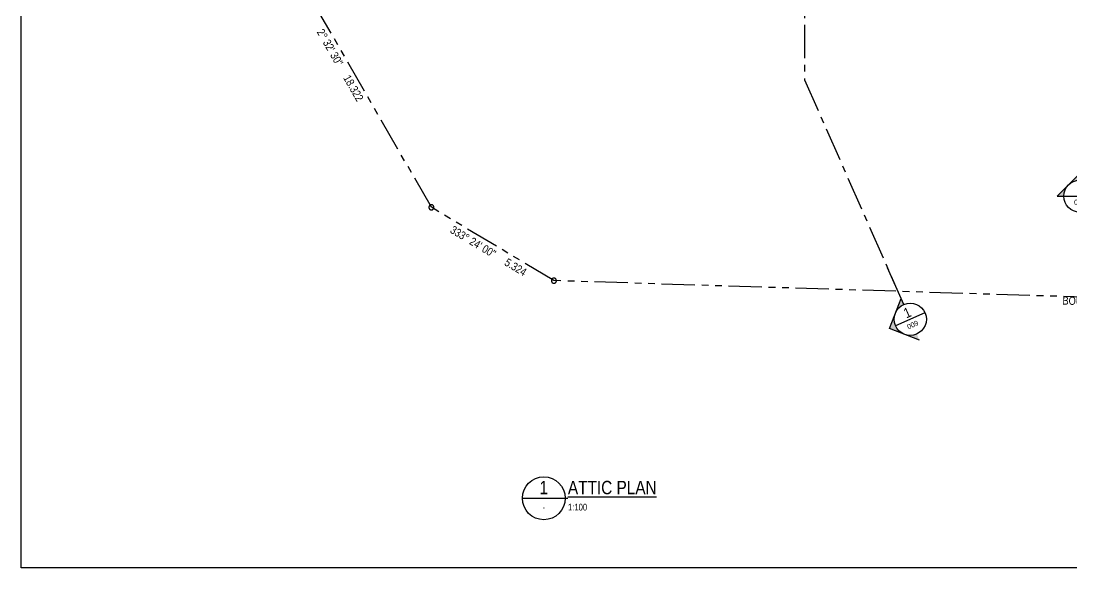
# Model space of a CAD drawing. Extents: x -202 to 81900, y 0 to 57000.
# Drawn here: x 0 to 39200, y 0 to 20399 of the extents above; entities that cross this region are included whole.
import ezdxf
from ezdxf.enums import TextEntityAlignment as Align

# ---------------------------------------------------------------- set-up
doc = ezdxf.new("R2010")
doc.units = 0
doc.header["$LTSCALE"] = 1000
doc.header["$MEASUREMENT"] = 0
doc.linetypes.add('CENTER', pattern=[2, 1.25, -0.25, 0.25, -0.25])
doc.linetypes.add('PHANTOM', pattern=[2.5, 1.25, -0.25, 0.25, -0.25, 0.25, -0.25])
doc.layers.get('DEFPOINTS').update_dxf_attribs({"color": 8, "linetype": 'CONTINUOUS'})
for name, color, linetype in [('A-_ANOTSYBL_E-', 7, 'CONTINUOUS'), ('A-_ANOTTBLK_E-', 7, 'CONTINUOUS'), ('A-_DOOR----_E-', 7, 'CONTINUOUS'), ('A-_SITEBNRY_E-', 1, 'PHANTOM')]:
    doc.layers.add(name, color=color, linetype=linetype)
doc.styles.add('ARIAL-NARROW', font='ARIALN.TTF')
doc.styles.add('ROMANS', font='romans.shx', dxfattribs={"width": 0.65, "height": 250})

# ---------------------------------------------------------------- blocks, each defined once
blk = doc.blocks.new('SYMBOL_DRAWINGNO')
at = {"layer": 'A-_ANOTSYBL_E-'}
blk.add_line((7, -15), (23.99, -15), dxfattribs=at)
blk.add_circle((15, -15), 8, dxfattribs=at)
at = {"layer": 'A-_ANOTSYBL_E-', "style": 'ARIAL-NARROW'}
blk.add_attdef('-NO-', text='', height=5, dxfattribs=at).set_placement((15, -11), align=Align.MIDDLE_CENTER)
blk.add_attdef('%%UDWGTITLE%%U', text='', height=5, dxfattribs=at).set_placement((23.99, -15), align=Align.BOTTOM_LEFT)
blk.add_attdef('-REFNO-', text='', height=2.5, dxfattribs=at).set_placement((15, -17.06), align=Align.TOP_CENTER)
blk.add_attdef('-SCALE-', text='', height=2.5, dxfattribs=at).set_placement((23.99, -17.06), align=Align.TOP_LEFT)
blk = doc.blocks.new('SHA10001')
at = {"layer": 'DEFPOINTS'}
blk.add_lwpolyline([(0, 0), (0, 570), (817, 570), (817, 0)], close=True, dxfattribs=at)
at = {"layer": 'A-_ANOTTBLK_E-', "color": 8}
for tag, p, height, style in [('-DWGTTL1-', (698.87, 208.16), 5, 'ARIAL-NARROW'), ('-DWGTTL2-', (698.87, 200.16), 5, 'ARIAL-NARROW'), ('-DWGTTL3-', (698.87, 192.16), 5, 'ARIAL-NARROW'), ('-OWNERSNAME-', (697.85, 167.17), 2, 'ARIAL-NARROW'), ('-ADDRESS-', (697.85, 164.35), 2, 'ARIAL-NARROW'), ('-ADDRESS/POSTCODE-', (697.97, 161.4), 2, 'ARIAL-NARROW'), ('-FREEHOLD-', (747, 156.36), 1.75, 'ROMANS'), ('-SCALE-', (720, 50.65), 2, 'ARIAL-NARROW'), ('-DATE-', (720, 44.75), 2, 'ARIAL-NARROW'), ('-DRAWN-', (720, 38.85), 2, 'ARIAL-NARROW'), ('-DWGNO-', (746.69, 32.5), 3, 'ARIAL-NARROW'), ('-CHK-', (720, 32.26), 2, 'ARIAL-NARROW'), ('-', (786.67, 32.5), 3.5, 'ARIAL-NARROW'), ('-FILENAME-', (720, 26.26), 2, 'ARIAL-NARROW')]:
    blk.add_attdef(tag, p, '', height=height, dxfattribs=dict(at, style=style))
at = {"layer": 'A-_ANOTTBLK_E-', "color": 8, "ltscale": 0.3, "style": 'ARIAL-NARROW'}
blk.add_attdef('-JOBNO-', (747, 44.5), '', height=3.5, dxfattribs=at)
blk = doc.blocks.new('SYMBOL_ELEVFRONT')
at = {"layer": 'A-_ANOTSYBL_E-'}
blk.add_hatch(color=256, dxfattribs=at).paths.add_polyline_path([(4.24, 4.24), (0, 8.49), (-4.24, 4.24, -0.414214)])
h = blk.add_hatch(color=256, dxfattribs=at)
h.paths.add_polyline_path([(-6, 0, -0.198912), (-4.24, 4.24), (-8.49, 0)])
h.paths.add_polyline_path([(8.49, 0), (4.24, 4.24, -0.198912), (6, 0)])
for p, q in [((-8.49, 0), (0, 8.49)), ((0, 8.49), (8.49, 0)), ((-8.49, 0), (8.49, 0))]:
    blk.add_line(p, q, dxfattribs=at)
blk.add_circle((0, 0), 6, dxfattribs=at)
blk = doc.blocks.new('SYMBOL_SECTIONLEFT1')
at = {"layer": 'A-_ANOTSYBL_E-'}
h = blk.add_hatch(color=256, dxfattribs=at)
h.paths.add_polyline_path([(0, -8.49), (0, -6, -0.198912), (-4.24, -4.24)])
h.paths.add_polyline_path([(-4.24, 4.24, -0.198912), (0, 6), (0, 8.49)])
blk.add_hatch(color=256, dxfattribs=at).paths.add_polyline_path([(-8.49, 0), (-4.24, -4.24, -0.198912), (-6, 0, -0.198912), (-4.24, 4.24)])
for p, q in [((0, 6), (0, 21)), ((-8.49, 0), (0, 8.49)), ((0, 6), (0, 8.49)), ((6, 0), (-6, 0)), ((0, -8.49), (-8.49, 0))]:
    blk.add_line(p, q, dxfattribs=at)
blk.add_circle((0, 0), 6, dxfattribs=at)

msp = doc.modelspace()

# ---------------------------------------------------------------- linework, layer by layer
at = {"layer": 'A-_ANOTSYBL_E-'}
msp.add_line((0, 0), (0, 0), dxfattribs=at)
msp.add_line((0, 0), (0, 0), dxfattribs=at)
msp.add_line((0, 0), (0, 0), dxfattribs=at)
msp.add_line((0, 0), (0, 0), dxfattribs=at)
msp.add_line((0, 0), (0, 0), dxfattribs=at)
msp.add_line((0, 0), (0, 0), dxfattribs=at)
msp.add_line((0, 0), (0, 0), dxfattribs=at)
at = {"layer": 'A-_ANOTSYBL_E-', "linetype": 'CENTER'}
msp.add_lwpolyline([(16036.7, 48060.69), (16831.44, 46261.37), (29225, 46261.37), (29225, 18201.97), (29225, 18201.97), (32707.74, 10316.93)], dxfattribs=at)
at = {"layer": 'A-_SITEBNRY_E-'}
msp.add_lwpolyline([(69500, 9712.76), (61094.37, 10715.64), (47626.89, 9853.07), (19875.42, 10715.92), (15307.77, 13451.18), (6162.39, 29326.98)], dxfattribs=at)
for centre in [(15307.44, 13450.82), (19875.02, 10715.67), (19875.02, 10715.67), (19875.02, 10715.67)]:
    msp.add_arc(centre, 94.7, 122.804638, 122.168025, dxfattribs=at)

# ---------------------------------------------------------------- block references
at = {"layer": 'A-_ANOTSYBL_E-'}
ref = msp.add_blockref('SYMBOL_ELEVFRONT', (39494.4, 13866.86), dxfattribs=dict(at, xscale=100, yscale=100, zscale=100))
ref.add_attrib('-NO-', '2', dxfattribs={"height": 375, "style": 'ARIAL-NARROW'}).set_placement((39494.4, 14140.88), align=Align.MIDDLE_CENTER)
ref.add_attrib('-REFNO-', '010', dxfattribs={"height": 187.5, "style": 'ARIAL-NARROW'}).set_placement((39494.4, 13735.33), align=Align.TOP_CENTER)
ref = msp.add_blockref('SYMBOL_SECTIONLEFT1', (33167.79, 9274.53), dxfattribs=dict(at, xscale=100.0000000000046, yscale=100, zscale=100, rotation=23.8538703545519))
ref.add_attrib('-REFNO-', '009', dxfattribs={"height": 187.5, "rotation": 23.85387, "style": 'ARIAL-NARROW'}).set_placement((33220.98, 9154.23), align=Align.TOP_CENTER)
ref.add_attrib('-NO-', '1', dxfattribs={"height": 375, "rotation": 23.85387, "style": 'ARIAL-NARROW'}).set_placement((33056.97, 9525.14), align=Align.MIDDLE_CENTER)
at = {"layer": 'A-_ANOTSYBL_E-', "xscale": 100, "yscale": 100, "zscale": 100}
msp.add_blockref('SYMBOL_DRAWINGNO', (18000, 4100), dxfattribs=at).add_auto_attribs({'-NO-': '1', '-REFNO-': '-', '%%UDWGTITLE%%U': '%%uATTIC PLAN', '-SCALE-': '1:100'})
at = {"layer": 'A-_ANOTTBLK_E-', "xscale": 100, "yscale": 100, "zscale": 100}
msp.add_blockref('SHA10001', (0, 0), dxfattribs=at)
at = {"layer": 'A-_DOOR----_E-', "xscale": 100, "yscale": 100, "zscale": 100}
msp.add_blockref('SHA10001', (0, 0), dxfattribs=at)

# ---------------------------------------------------------------- texts
at = {"layer": 'A-_SITEBNRY_E-', "style": 'ARIAL-NARROW'}
for s, rotation, p in [('2%%d 32\' 30"     18.322', 299.944412, (11020.18, 19992.66)), ('333%%d 24\' 00"     5.324', 329.085388, (15977.67, 12525.5))]:
    msp.add_text(s, height=300, rotation=rotation, dxfattribs=at).set_placement(p)
msp.add_text('BOUNDARY LINE', height=300, rotation=358.219134, dxfattribs=at).set_placement((40244.37, 9782.46), align=Align.CENTER)

doc.saveas('drawing.dxf')
